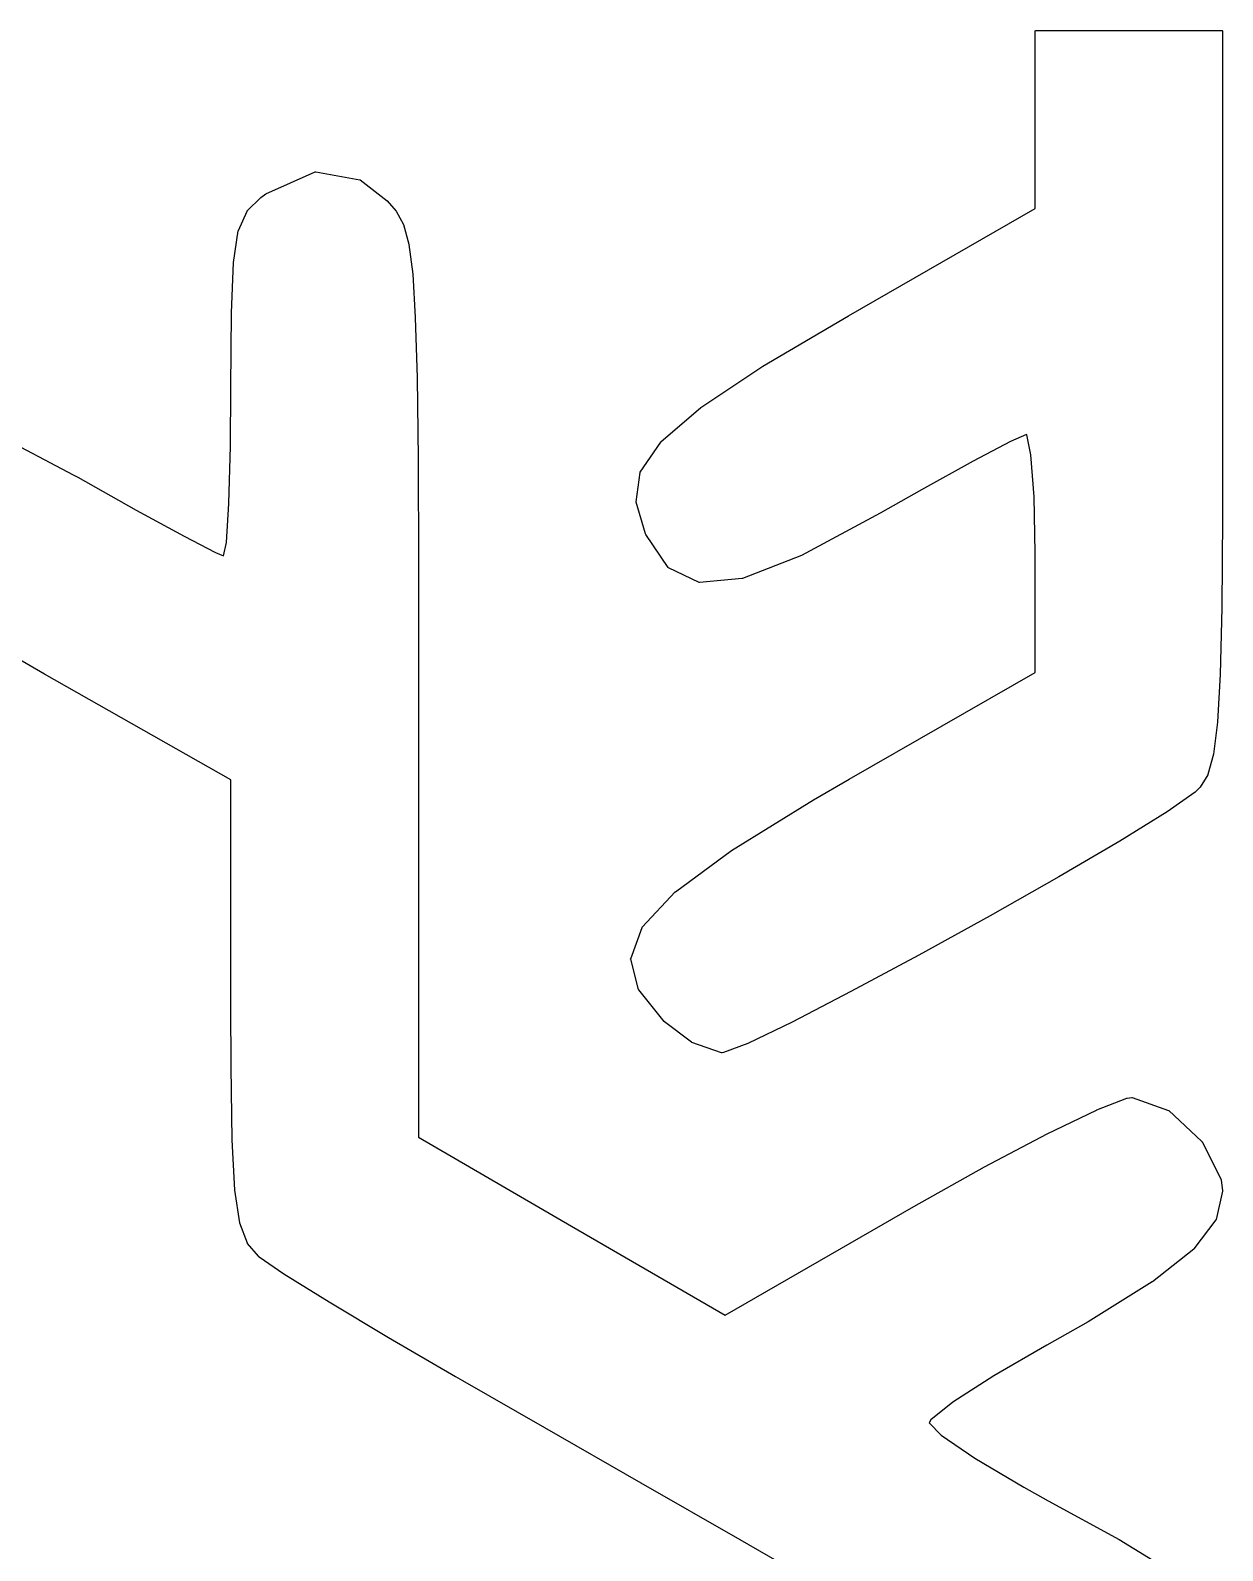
# Model space of a CAD drawing. Extents: x 175 to 215.1, y -115.1 to -74.9.
# Drawn here: x 182.18 to 188.71, y -83.25 to -74.93 of the extents above; entities that cross this region are included whole.
import ezdxf

# ---------------------------------------------------------------- set-up
doc = ezdxf.new("R2010")
doc.units = 0
doc.layers.add('BLACK', color=7, linetype='CONTINUOUS')

msp = doc.modelspace()

# ---------------------------------------------------------------- linework, layer by layer
at = {"layer": 'BLACK', "linetype": 'CONTINUOUS'}
for p, q in [((187.679, -74.932), (187.68, -74.9315)), ((187.679, -74.9321), (187.679, -74.932)), ((187.679, -74.9324), (187.679, -74.9321)), ((187.679, -74.9321), (187.679, -74.9321)), ((187.679, -74.933), (187.679, -74.9324)), ((187.679, -74.9334), (187.679, -74.933)), ((187.679, -74.933), (187.679, -74.933)), ((187.679, -74.933), (187.679, -74.933)), ((187.679, -74.9339), (187.679, -74.9334)), ((187.679, -74.934), (187.679, -74.9339)), ((187.679, -75.4208), (187.679, -74.934)), ((187.68, -74.9305), (187.68, -74.9304)), ((187.68, -74.9304), (187.681, -74.9304)), ((187.68, -74.9308), (187.68, -74.9305)), ((187.68, -74.9312), (187.68, -74.9308)), ((187.68, -74.9315), (187.68, -74.9312)), ((187.68, -74.9312), (187.68, -74.9312)), ((187.68, -74.9312), (187.68, -74.9312)), ((187.681, -74.9298), (187.682, -74.9296)), ((187.681, -74.9302), (187.681, -74.9298)), ((187.681, -74.9298), (187.681, -74.9298)), ((187.681, -74.9298), (187.681, -74.9298)), ((187.681, -74.9304), (187.681, -74.9302)), ((187.682, -74.9294), (187.683, -74.9293)), ((187.682, -74.9296), (187.682, -74.9294)), ((187.682, -74.9294), (187.682, -74.9294)), ((187.682, -74.9294), (187.682, -74.9294)), ((187.683, -74.9291), (187.684, -74.929)), ((187.683, -74.9293), (187.683, -74.9291)), ((187.683, -74.9291), (187.683, -74.9291)), ((187.683, -74.9291), (187.683, -74.9291)), ((187.683, -74.9291), (187.683, -74.9291)), ((187.684, -74.929), (188.7, -74.929)), ((188.7, -74.929), (188.701, -74.9291)), ((188.701, -74.9291), (188.701, -74.9291)), ((188.701, -74.9291), (188.701, -74.9291)), ((188.701, -74.9291), (188.701, -74.9291)), ((188.701, -74.9291), (188.702, -74.9293)), ((188.702, -74.9293), (188.702, -74.9294)), ((188.702, -74.9294), (188.702, -74.9294)), ((188.702, -74.9294), (188.702, -74.9294)), ((188.702, -74.9294), (188.702, -74.9297)), ((188.702, -74.9297), (188.703, -74.9299)), ((188.703, -74.9299), (188.703, -74.9299)), ((188.703, -74.9299), (188.703, -74.9299)), ((188.703, -74.9299), (188.703, -74.9302)), ((188.703, -74.9302), (188.704, -74.9305)), ((188.704, -74.9305), (188.704, -74.9305)), ((188.704, -74.9305), (188.704, -74.9305)), ((188.704, -74.9305), (188.704, -74.9308)), ((188.704, -74.9308), (188.704, -74.9312)), ((188.704, -74.9312), (188.704, -74.9312)), ((188.704, -74.9312), (188.704, -74.9313)), ((188.704, -74.9313), (188.704, -74.9317)), ((188.704, -74.9317), (188.705, -74.9321)), ((188.705, -74.9321), (188.705, -74.9321)), ((188.705, -74.9321), (188.705, -74.9321)), ((188.705, -74.9321), (188.705, -74.9325)), ((188.705, -74.9325), (188.705, -74.933)), ((188.705, -74.933), (188.705, -74.933)), ((188.705, -74.933), (188.705, -74.9331)), ((188.705, -74.9331), (188.705, -74.9335)), ((188.705, -74.9335), (188.705, -74.934)), ((188.705, -74.934), (188.705, -76.9529)), ((187.679, -75.9048), (187.679, -75.4208)), ((187.679, -75.4208), (187.679, -75.4208)), ((183.467, -75.8232), (183.737, -75.703)), ((183.737, -75.703), (183.738, -75.7027)), ((183.737, -75.703), (183.737, -75.703)), ((183.738, -75.7027), (183.739, -75.7026)), ((183.739, -75.7026), (183.739, -75.7026)), ((183.739, -75.7026), (183.74, -75.7027)), ((183.74, -75.7027), (183.982, -75.7469)), ((183.44, -75.8431), (183.467, -75.8238)), ((183.467, -75.8237), (183.467, -75.8232)), ((183.467, -75.8232), (183.467, -75.8232)), ((183.467, -75.8238), (183.467, -75.8237)), ((183.467, -75.8237), (183.467, -75.8237)), ((183.467, -75.8237), (183.467, -75.8237)), ((183.467, -75.8237), (183.467, -75.8237)), ((183.982, -75.7469), (183.982, -75.7469)), ((183.982, -75.7469), (183.982, -75.7469)), ((183.982, -75.7469), (183.982, -75.747)), ((183.982, -75.747), (183.982, -75.7471)), ((183.982, -75.7471), (183.983, -75.7472)), ((183.983, -75.7472), (183.983, -75.7472)), ((183.983, -75.7472), (183.983, -75.7473)), ((183.983, -75.7473), (183.983, -75.7475)), ((183.983, -75.7475), (183.983, -75.7476)), ((183.983, -75.7476), (183.984, -75.7477)), ((183.984, -75.7477), (183.984, -75.7478)), ((183.984, -75.7478), (184.131, -75.8614)), ((183.365, -75.9169), (183.439, -75.8436)), ((183.439, -75.8435), (183.44, -75.8433)), ((183.439, -75.8436), (183.439, -75.8435)), ((183.44, -75.8433), (183.44, -75.8431)), ((184.131, -75.8614), (184.131, -75.8618)), ((184.131, -75.8614), (184.131, -75.8614)), ((184.131, -75.8614), (184.131, -75.8614)), ((184.131, -75.8614), (184.131, -75.8614)), ((184.131, -75.8618), (184.132, -75.8621)), ((184.132, -75.8621), (184.132, -75.8621)), ((184.132, -75.8621), (184.132, -75.8621)), ((184.132, -75.8621), (184.132, -75.8621)), ((184.132, -75.8621), (184.181, -75.9181)), ((186.656, -76.491), (187.679, -75.9048)), ((183.317, -76.0249), (183.364, -75.9184)), ((183.364, -75.918), (183.364, -75.9176)), ((183.364, -75.9176), (183.365, -75.9176)), ((183.364, -75.9183), (183.364, -75.918)), ((183.364, -75.9184), (183.364, -75.9183)), ((183.365, -75.9172), (183.365, -75.9169)), ((183.365, -75.9175), (183.365, -75.9172)), ((183.365, -75.9176), (183.365, -75.9175)), ((184.181, -75.9181), (184.181, -75.9181)), ((184.181, -75.9181), (184.181, -75.9182)), ((184.181, -75.9182), (184.181, -75.9182)), ((184.181, -75.9182), (184.181, -75.9186)), ((184.181, -75.9186), (184.181, -75.9189)), ((184.181, -75.9189), (184.181, -75.919)), ((184.181, -75.919), (184.181, -75.919)), ((184.181, -75.919), (184.22, -75.9913)), ((184.22, -75.9913), (184.22, -75.9914)), ((184.22, -75.9914), (184.22, -75.9914)), ((184.22, -75.9914), (184.22, -75.9914)), ((184.22, -75.9914), (184.22, -75.9918)), ((184.22, -75.9918), (184.22, -75.9923)), ((184.22, -75.9923), (184.22, -75.9923)), ((184.22, -75.9923), (184.22, -75.9923)), ((184.22, -75.9923), (184.249, -76.1002)), ((183.29, -76.2), (183.316, -76.0262)), ((183.316, -76.0259), (183.317, -76.0255)), ((183.316, -76.026), (183.316, -76.0259)), ((183.316, -76.0261), (183.316, -76.026)), ((183.316, -76.0262), (183.316, -76.0261)), ((183.317, -76.0251), (183.317, -76.0249)), ((183.317, -76.0252), (183.317, -76.0251)), ((183.317, -76.0255), (183.317, -76.0252)), ((184.249, -76.1002), (184.249, -76.1003)), ((184.249, -76.1003), (184.249, -76.1006)), ((184.249, -76.1006), (184.249, -76.1009)), ((184.249, -76.1009), (184.271, -76.2636)), ((183.279, -76.4756), (183.29, -76.2005)), ((183.29, -76.2002), (183.29, -76.2)), ((183.29, -76.2005), (183.29, -76.2002)), ((183.29, -76.2005), (183.29, -76.2005)), ((184.271, -76.2636), (184.271, -76.2637)), ((184.271, -76.2637), (184.271, -76.2638)), ((184.271, -76.2638), (184.271, -76.2639)), ((184.271, -76.2639), (184.285, -76.5009)), ((183.276, -76.8861), (183.279, -76.4758)), ((183.279, -76.4757), (183.279, -76.4756)), ((183.279, -76.4756), (183.279, -76.4756)), ((183.279, -76.4758), (183.279, -76.4757)), ((186.188, -76.7679), (186.656, -76.491)), ((186.656, -76.491), (186.656, -76.491)), ((186.656, -76.491), (186.656, -76.491)), ((184.285, -76.5009), (184.285, -76.501)), ((184.285, -76.501), (184.285, -76.5011)), ((184.285, -76.5011), (184.285, -76.5011)), ((184.285, -76.5011), (184.295, -76.8317)), ((185.848, -76.9942), (186.188, -76.7681)), ((186.188, -76.768), (186.188, -76.7679)), ((186.188, -76.7681), (186.188, -76.768)), ((186.188, -76.768), (186.188, -76.768)), ((183.274, -77.2048), (183.276, -76.8861)), ((183.276, -76.8861), (183.276, -76.8861)), ((184.295, -76.8317), (184.295, -76.8317)), ((184.295, -76.8317), (184.295, -76.8318)), ((184.295, -76.8318), (184.295, -76.8318)), ((184.295, -76.8318), (184.3, -77.2752)), ((185.63, -77.1818), (185.848, -76.9946)), ((185.848, -76.9944), (185.848, -76.9942)), ((185.848, -76.9945), (185.848, -76.9944)), ((185.848, -76.9946), (185.848, -76.9945)), ((188.705, -76.9529), (188.704, -77.5949)), ((181.984, -77.1372), (182.412, -77.3617)), ((187.631, -77.1411), (187.543, -77.1797)), ((187.633, -77.1428), (187.631, -77.1411)), ((187.656, -77.2523), (187.633, -77.1428)), ((183.265, -77.5195), (183.274, -77.2048)), ((185.517, -77.348), (185.629, -77.1828)), ((185.629, -77.1825), (185.63, -77.1822)), ((185.629, -77.1826), (185.629, -77.1825)), ((185.629, -77.1827), (185.629, -77.1826)), ((185.629, -77.1828), (185.629, -77.1827)), ((185.63, -77.1819), (185.63, -77.1818)), ((185.63, -77.182), (185.63, -77.1819)), ((185.63, -77.1822), (185.63, -77.182)), ((187.543, -77.1797), (187.339, -77.287)), ((184.3, -77.2752), (184.3, -77.2753)), ((184.3, -77.2753), (184.302, -77.851)), ((187.339, -77.287), (187.056, -77.444)), ((187.673, -77.4826), (187.656, -77.2523)), ((182.412, -77.3617), (182.412, -77.3617)), ((182.412, -77.3617), (182.412, -77.3617)), ((182.412, -77.3617), (182.412, -77.3617)), ((182.412, -77.3617), (182.437, -77.3757)), ((182.437, -77.3757), (182.437, -77.3757)), ((182.437, -77.3757), (182.757, -77.5553)), ((185.494, -77.5104), (185.516, -77.3501)), ((185.516, -77.3489), (185.517, -77.3486)), ((185.516, -77.349), (185.516, -77.3489)), ((185.516, -77.3491), (185.516, -77.349)), ((185.516, -77.3495), (185.516, -77.3491)), ((185.516, -77.3498), (185.516, -77.3495)), ((185.516, -77.3499), (185.516, -77.3498)), ((185.516, -77.3501), (185.516, -77.3499)), ((185.516, -77.3501), (185.516, -77.3501)), ((185.517, -77.3481), (185.517, -77.348)), ((185.517, -77.3483), (185.517, -77.3481)), ((185.517, -77.3486), (185.517, -77.3483)), ((187.056, -77.444), (186.831, -77.5726)), ((187.056, -77.444), (187.056, -77.444)), ((187.679, -77.7916), (187.673, -77.4826)), ((182.757, -77.5553), (182.757, -77.5553)), ((182.757, -77.5553), (183.019, -77.6985)), ((183.251, -77.733), (183.265, -77.5195)), ((185.494, -77.5105), (185.494, -77.5104)), ((185.494, -77.511), (185.494, -77.5105)), ((185.494, -77.5105), (185.494, -77.5105)), ((185.494, -77.5114), (185.494, -77.511)), ((185.494, -77.5115), (185.494, -77.5114)), ((185.494, -77.5114), (185.494, -77.5114)), ((185.494, -77.5119), (185.494, -77.5115)), ((185.494, -77.5123), (185.494, -77.5119)), ((185.494, -77.5124), (185.494, -77.5123)), ((185.494, -77.5125), (185.494, -77.5124)), ((185.546, -77.6848), (185.494, -77.5125)), ((185.494, -77.5125), (185.494, -77.5125)), ((186.831, -77.5727), (186.399, -77.804)), ((186.831, -77.5726), (186.831, -77.5726)), ((186.831, -77.5726), (186.831, -77.5726)), ((186.831, -77.5726), (186.831, -77.5727)), ((188.704, -77.595), (188.7, -78.0887)), ((188.704, -77.5949), (188.704, -77.595)), ((183.019, -77.6985), (183.191, -77.7874)), ((183.235, -77.8057), (183.251, -77.733)), ((185.546, -77.6851), (185.546, -77.6848)), ((185.546, -77.6853), (185.546, -77.6851)), ((185.546, -77.6854), (185.546, -77.6853)), ((185.548, -77.6888), (185.546, -77.6854)), ((185.548, -77.6891), (185.548, -77.6888)), ((185.548, -77.6894), (185.548, -77.6891)), ((185.548, -77.6895), (185.548, -77.6894)), ((185.67, -77.8696), (185.548, -77.6895)), ((183.191, -77.7874), (183.235, -77.8057)), ((186.399, -77.8042), (186.077, -77.9298)), ((186.399, -77.804), (186.399, -77.804)), ((186.399, -77.804), (186.399, -77.8041)), ((186.399, -77.8041), (186.399, -77.8042)), ((187.679, -78.4448), (187.679, -77.7916)), ((184.302, -77.851), (184.302, -77.851)), ((184.302, -77.851), (184.302, -78.513)), ((185.67, -77.8698), (185.67, -77.8696)), ((185.67, -77.8701), (185.67, -77.8698)), ((185.67, -77.8702), (185.67, -77.8701)), ((185.67, -77.8703), (185.67, -77.8702)), ((185.67, -77.8705), (185.67, -77.8703)), ((185.671, -77.8708), (185.67, -77.8705)), ((185.671, -77.871), (185.671, -77.8708)), ((185.671, -77.8708), (185.671, -77.8708)), ((185.671, -77.8711), (185.671, -77.871)), ((185.671, -77.8713), (185.671, -77.8711)), ((185.672, -77.8713), (185.671, -77.8713)), ((185.839, -77.9514), (185.672, -77.8713)), ((185.839, -77.9515), (185.839, -77.9514)), ((185.839, -77.9517), (185.839, -77.9515)), ((185.84, -77.9518), (185.839, -77.9517)), ((185.839, -77.9517), (185.839, -77.9517)), ((185.84, -77.9519), (185.84, -77.9518)), ((185.84, -77.9518), (185.84, -77.9518)), ((185.841, -77.9519), (185.84, -77.9519)), ((185.84, -77.9519), (185.84, -77.9519)), ((185.84, -77.9519), (185.84, -77.9519)), ((186.075, -77.9301), (185.841, -77.9519)), ((185.841, -77.9519), (185.841, -77.9519)), ((185.841, -77.9519), (185.841, -77.9519)), ((186.076, -77.9301), (186.075, -77.9301)), ((186.075, -77.9301), (186.075, -77.9301)), ((186.077, -77.9298), (186.076, -77.9299)), ((186.076, -77.9299), (186.076, -77.9299)), ((186.076, -77.9299), (186.076, -77.93)), ((186.076, -77.93), (186.076, -77.9301)), ((186.077, -77.9298), (186.077, -77.9298)), ((188.7, -78.0888), (188.691, -78.4553)), ((188.7, -78.0887), (188.7, -78.0888)), ((188.7, -78.0888), (188.7, -78.0888)), ((182.255, -78.4545), (181.779, -78.176)), ((183.276, -79.0328), (182.255, -78.4545)), ((182.255, -78.4545), (182.255, -78.4545)), ((182.255, -78.4545), (182.255, -78.4545)), ((186.661, -79.0281), (187.679, -78.4448)), ((188.691, -78.4555), (188.677, -78.7158)), ((188.691, -78.4553), (188.691, -78.4554)), ((188.691, -78.4554), (188.691, -78.4555)), ((188.691, -78.4555), (188.691, -78.4555)), ((184.302, -78.513), (184.302, -80.9885)), ((188.677, -78.7162), (188.655, -78.8914)), ((188.677, -78.7158), (188.677, -78.7159)), ((188.677, -78.7159), (188.677, -78.716)), ((188.677, -78.716), (188.677, -78.7162)), ((188.655, -78.8921), (188.625, -79.0031)), ((188.655, -78.8914), (188.655, -78.8914)), ((188.655, -78.8914), (188.655, -78.8917)), ((188.655, -78.8917), (188.655, -78.8921)), ((183.276, -80.2708), (183.276, -79.0328)), ((186.465, -79.1419), (186.661, -79.0281)), ((186.661, -79.0281), (186.661, -79.0281)), ((186.661, -79.0281), (186.661, -79.0281)), ((188.582, -79.0734), (188.555, -79.0998)), ((188.583, -79.0733), (188.582, -79.0734)), ((188.624, -79.0044), (188.583, -79.0724)), ((188.583, -79.0724), (188.583, -79.0724)), ((188.583, -79.0724), (188.583, -79.0725)), ((188.583, -79.0725), (188.583, -79.0726)), ((188.583, -79.0726), (188.583, -79.0729)), ((188.583, -79.0729), (188.583, -79.0732)), ((188.583, -79.0732), (188.583, -79.0733)), ((188.625, -79.0033), (188.624, -79.0035)), ((188.624, -79.0035), (188.624, -79.0038)), ((188.624, -79.0038), (188.624, -79.0041)), ((188.624, -79.0041), (188.624, -79.0042)), ((188.624, -79.0042), (188.624, -79.0044)), ((188.625, -79.0031), (188.625, -79.0032)), ((188.625, -79.0032), (188.625, -79.0033)), ((186.017, -79.4186), (186.465, -79.142)), ((186.465, -79.142), (186.465, -79.1419)), ((186.465, -79.142), (186.465, -79.142)), ((186.465, -79.142), (186.465, -79.142)), ((188.555, -79.1003), (188.401, -79.208)), ((188.555, -79.0998), (188.555, -79.0999)), ((188.555, -79.0999), (188.555, -79.1001)), ((188.555, -79.1001), (188.555, -79.1003)), ((188.401, -79.2082), (188.142, -79.3683)), ((188.401, -79.208), (188.401, -79.208)), ((188.401, -79.208), (188.401, -79.2081)), ((188.401, -79.2081), (188.401, -79.2082)), ((188.142, -79.3683), (187.809, -79.5638)), ((188.142, -79.3683), (188.142, -79.3683)), ((188.142, -79.3683), (188.142, -79.3683)), ((188.142, -79.3683), (188.142, -79.3683)), ((185.709, -79.646), (186.017, -79.4189)), ((186.017, -79.4187), (186.017, -79.4186)), ((186.017, -79.4188), (186.017, -79.4187)), ((186.017, -79.4189), (186.017, -79.4188)), ((187.809, -79.5638), (187.432, -79.7777)), ((187.809, -79.5638), (187.809, -79.5638)), ((187.809, -79.5638), (187.809, -79.5638)), ((185.528, -79.8386), (185.708, -79.6466)), ((185.708, -79.6463), (185.709, -79.646)), ((185.708, -79.6465), (185.708, -79.6463)), ((185.708, -79.6466), (185.708, -79.6465)), ((185.708, -79.6466), (185.708, -79.6466)), ((185.708, -79.6466), (185.708, -79.6466)), ((185.708, -79.6466), (185.708, -79.6466)), ((187.432, -79.7777), (187.042, -79.9928)), ((187.432, -79.7777), (187.432, -79.7777)), ((187.432, -79.7777), (187.432, -79.7777)), ((185.465, -80.0118), (185.527, -79.8404)), ((185.527, -79.8397), (185.528, -79.8394)), ((185.527, -79.8403), (185.527, -79.8397)), ((185.527, -79.8404), (185.527, -79.8403)), ((185.528, -79.8387), (185.528, -79.8386)), ((185.528, -79.8394), (185.528, -79.8387)), ((185.528, -79.8387), (185.528, -79.8387)), ((185.528, -79.8387), (185.528, -79.8387)), ((185.528, -79.8394), (185.528, -79.8394)), ((185.528, -79.8394), (185.528, -79.8394)), ((185.464, -80.0128), (185.465, -80.0124)), ((185.464, -80.0133), (185.464, -80.0128)), ((185.464, -80.0128), (185.464, -80.0128)), ((185.464, -80.0128), (185.464, -80.0128)), ((185.464, -80.0138), (185.464, -80.0133)), ((185.464, -80.0142), (185.464, -80.0138)), ((185.464, -80.0138), (185.464, -80.0138)), ((185.464, -80.0138), (185.464, -80.0138)), ((185.465, -80.0147), (185.464, -80.0142)), ((185.465, -80.0119), (185.465, -80.0118)), ((185.465, -80.0124), (185.465, -80.0119)), ((185.465, -80.0119), (185.465, -80.0119)), ((185.465, -80.0148), (185.465, -80.0147)), ((185.465, -80.0147), (185.465, -80.0147)), ((185.508, -80.1802), (185.465, -80.0148)), ((185.465, -80.0148), (185.465, -80.0148)), ((187.042, -79.9929), (186.67, -80.1923)), ((187.042, -79.9928), (187.042, -79.9929)), ((185.508, -80.1803), (185.508, -80.1802)), ((185.508, -80.1802), (185.508, -80.1802)), ((185.508, -80.1807), (185.508, -80.1803)), ((185.509, -80.1811), (185.508, -80.1807)), ((185.509, -80.1812), (185.509, -80.1811)), ((185.509, -80.1811), (185.509, -80.1811)), ((185.509, -80.1816), (185.509, -80.1812)), ((185.509, -80.182), (185.509, -80.1816)), ((185.648, -80.3558), (185.509, -80.182)), ((185.509, -80.182), (185.509, -80.182)), ((185.509, -80.182), (185.509, -80.182)), ((185.509, -80.182), (185.509, -80.182)), ((186.67, -80.1923), (186.348, -80.3589)), ((186.67, -80.1923), (186.67, -80.1923)), ((186.67, -80.1923), (186.67, -80.1923)), ((186.67, -80.1923), (186.67, -80.1923)), ((183.277, -80.6031), (183.276, -80.2708)), ((185.648, -80.3559), (185.648, -80.3558)), ((185.649, -80.3562), (185.648, -80.3559)), ((185.648, -80.3559), (185.648, -80.3559)), ((185.649, -80.3565), (185.649, -80.3562)), ((185.649, -80.3566), (185.649, -80.3565)), ((185.649, -80.3565), (185.649, -80.3565)), ((185.649, -80.3567), (185.649, -80.3566)), ((185.798, -80.4694), (185.649, -80.3567)), ((186.348, -80.359), (186.105, -80.4758)), ((186.348, -80.3589), (186.348, -80.359)), ((186.348, -80.359), (186.348, -80.359)), ((186.348, -80.359), (186.348, -80.359)), ((185.798, -80.4695), (185.798, -80.4694)), ((185.799, -80.4697), (185.798, -80.4695)), ((185.799, -80.4698), (185.799, -80.4697)), ((185.799, -80.4699), (185.799, -80.4698)), ((185.799, -80.47), (185.799, -80.4699)), ((185.8, -80.4701), (185.799, -80.47)), ((185.8, -80.4702), (185.8, -80.4701)), ((185.962, -80.5267), (185.8, -80.4702)), ((186.105, -80.476), (185.973, -80.526)), ((186.105, -80.4758), (186.105, -80.4758)), ((186.105, -80.4758), (186.105, -80.4759)), ((186.105, -80.4759), (186.105, -80.476)), ((185.963, -80.5268), (185.962, -80.5267)), ((185.962, -80.5267), (185.962, -80.5267)), ((185.963, -80.5269), (185.963, -80.5268)), ((185.963, -80.527), (185.963, -80.5269)), ((185.964, -80.527), (185.963, -80.527)), ((185.963, -80.527), (185.963, -80.527)), ((185.963, -80.527), (185.963, -80.527)), ((185.965, -80.527), (185.964, -80.527)), ((185.964, -80.527), (185.964, -80.527)), ((185.964, -80.527), (185.964, -80.527)), ((185.964, -80.527), (185.964, -80.527)), ((185.972, -80.5263), (185.965, -80.527)), ((185.973, -80.5261), (185.972, -80.5262)), ((185.972, -80.5262), (185.972, -80.5262)), ((185.972, -80.5262), (185.972, -80.5262)), ((185.972, -80.5262), (185.972, -80.5263)), ((185.973, -80.526), (185.973, -80.526)), ((185.973, -80.526), (185.973, -80.526)), ((185.973, -80.526), (185.973, -80.5261)), ((183.283, -81.0028), (183.277, -80.6031)), ((183.277, -80.6031), (183.277, -80.6031)), ((188.016, -80.8402), (188.181, -80.7755)), ((188.181, -80.7755), (188.182, -80.7753)), ((188.181, -80.7755), (188.181, -80.7755)), ((188.182, -80.7753), (188.208, -80.7711)), ((188.182, -80.7753), (188.182, -80.7753)), ((188.208, -80.7711), (188.208, -80.771)), ((188.208, -80.771), (188.208, -80.771)), ((188.208, -80.771), (188.208, -80.771)), ((188.208, -80.771), (188.209, -80.771)), ((188.208, -80.7711), (188.208, -80.7711)), ((188.209, -80.771), (188.209, -80.771)), ((188.209, -80.771), (188.209, -80.7711)), ((188.209, -80.7711), (188.209, -80.7711)), ((188.209, -80.7711), (188.21, -80.7711)), ((188.21, -80.7711), (188.21, -80.7712)), ((188.21, -80.7712), (188.21, -80.7713)), ((188.21, -80.7713), (188.408, -80.8422)), ((187.745, -80.971), (188.015, -80.8403)), ((188.015, -80.8403), (188.016, -80.8402)), ((188.015, -80.8403), (188.015, -80.8403)), ((188.016, -80.8402), (188.016, -80.8402)), ((188.408, -80.8422), (188.408, -80.8422)), ((188.408, -80.8422), (188.408, -80.8422)), ((188.408, -80.8422), (188.408, -80.8422)), ((188.408, -80.8422), (188.408, -80.8424)), ((188.408, -80.8424), (188.409, -80.8427)), ((188.409, -80.8427), (188.409, -80.8427)), ((188.409, -80.8427), (188.409, -80.8427)), ((188.409, -80.8427), (188.409, -80.8429)), ((188.409, -80.8429), (188.41, -80.8433)), ((188.41, -80.8433), (188.41, -80.8433)), ((188.41, -80.8433), (188.41, -80.8433)), ((188.41, -80.8433), (188.592, -81.0136)), ((184.302, -80.9885), (185.141, -81.4758)), ((187.402, -81.1521), (187.745, -80.971)), ((187.745, -80.971), (187.745, -80.971)), ((187.745, -80.971), (187.745, -80.971)), ((187.745, -80.971), (187.745, -80.971)), ((183.283, -81.0029), (183.283, -81.0028)), ((183.283, -81.003), (183.283, -81.0029)), ((183.298, -81.2787), (183.283, -81.003)), ((183.283, -81.003), (183.283, -81.003)), ((188.592, -81.0136), (188.592, -81.0137)), ((188.592, -81.0137), (188.592, -81.014)), ((188.592, -81.014), (188.592, -81.0142)), ((188.592, -81.0142), (188.592, -81.0143)), ((188.592, -81.0143), (188.592, -81.0144)), ((188.592, -81.0144), (188.593, -81.0147)), ((188.593, -81.0147), (188.593, -81.015)), ((188.593, -81.015), (188.697, -81.2212)), ((187.015, -81.3681), (187.401, -81.1522)), ((187.401, -81.1522), (187.402, -81.1521)), ((187.401, -81.1522), (187.401, -81.1522)), ((187.402, -81.1521), (187.402, -81.1521)), ((188.697, -81.2212), (188.697, -81.2213)), ((188.697, -81.2213), (188.698, -81.2216)), ((188.698, -81.2216), (188.698, -81.222)), ((188.698, -81.222), (188.698, -81.2221)), ((188.698, -81.2221), (188.698, -81.2222)), ((188.698, -81.2222), (188.698, -81.2226)), ((188.698, -81.2226), (188.698, -81.2229)), ((188.698, -81.2229), (188.705, -81.2834)), ((183.298, -81.2789), (183.298, -81.2787)), ((183.298, -81.2791), (183.298, -81.2789)), ((183.298, -81.2792), (183.298, -81.2791)), ((183.325, -81.4586), (183.298, -81.2792)), ((188.705, -81.2851), (188.669, -81.4405)), ((188.705, -81.2834), (188.705, -81.2835)), ((188.705, -81.2835), (188.705, -81.2838)), ((188.705, -81.2838), (188.705, -81.2842)), ((188.705, -81.2842), (188.705, -81.2843)), ((188.705, -81.2843), (188.705, -81.2845)), ((188.705, -81.2845), (188.705, -81.2848)), ((188.705, -81.2848), (188.705, -81.2851)), ((185.981, -81.9631), (187.015, -81.3681)), ((187.015, -81.3681), (187.015, -81.3681)), ((187.015, -81.3681), (187.015, -81.3681)), ((183.325, -81.4588), (183.325, -81.4586)), ((183.325, -81.4595), (183.325, -81.4588)), ((183.325, -81.4596), (183.325, -81.4595)), ((183.366, -81.5703), (183.325, -81.4596)), ((185.141, -81.4758), (185.981, -81.9631)), ((188.668, -81.4424), (188.548, -81.6009)), ((188.669, -81.4419), (188.668, -81.4423)), ((188.668, -81.4423), (188.668, -81.4423)), ((188.668, -81.4423), (188.668, -81.4424)), ((188.669, -81.4405), (188.669, -81.4405)), ((188.669, -81.4405), (188.669, -81.4406)), ((188.669, -81.4406), (188.669, -81.4406)), ((188.669, -81.4406), (188.669, -81.441)), ((188.669, -81.441), (188.669, -81.4414)), ((188.669, -81.4414), (188.669, -81.4415)), ((188.669, -81.4415), (188.669, -81.4415)), ((188.669, -81.4415), (188.669, -81.4419)), ((183.366, -81.5706), (183.366, -81.5703)), ((183.366, -81.5709), (183.366, -81.5706)), ((183.367, -81.5711), (183.366, -81.5709)), ((183.367, -81.5712), (183.367, -81.5711)), ((183.367, -81.5714), (183.367, -81.5712)), ((183.367, -81.5717), (183.367, -81.5714)), ((183.367, -81.5718), (183.367, -81.5717)), ((183.426, -81.6415), (183.367, -81.5718)), ((183.426, -81.6418), (183.426, -81.6415)), ((183.426, -81.6421), (183.426, -81.6418)), ((183.43, -81.645), (183.426, -81.6421)), ((183.426, -81.6421), (183.426, -81.6421)), ((183.43, -81.6451), (183.43, -81.645)), ((183.43, -81.6452), (183.43, -81.6451)), ((183.43, -81.6453), (183.43, -81.6452)), ((183.565, -81.7386), (183.43, -81.6453)), ((188.547, -81.6018), (188.321, -81.7813)), ((188.548, -81.6011), (188.547, -81.6013)), ((188.547, -81.6013), (188.547, -81.6016)), ((188.547, -81.6016), (188.547, -81.6017)), ((188.547, -81.6017), (188.547, -81.6018)), ((188.548, -81.6009), (188.548, -81.6009)), ((188.548, -81.6009), (188.548, -81.601)), ((188.548, -81.601), (188.548, -81.6011)), ((183.566, -81.7387), (183.565, -81.7386)), ((183.565, -81.7386), (183.565, -81.7386)), ((183.813, -81.893), (183.566, -81.7387)), ((183.566, -81.7387), (183.566, -81.7387)), ((188.32, -81.7816), (187.969, -81.9999)), ((188.321, -81.7814), (188.32, -81.7816)), ((188.321, -81.7813), (188.321, -81.7813)), ((188.321, -81.7813), (188.321, -81.7814)), ((183.813, -81.8931), (183.813, -81.893)), ((183.813, -81.893), (183.813, -81.893)), ((184.138, -82.0876), (183.813, -81.8931)), ((183.813, -81.8931), (183.813, -81.8931)), ((187.969, -82), (187.742, -82.1277)), ((187.969, -81.9999), (187.969, -81.9999)), ((187.969, -81.9999), (187.969, -82)), ((187.969, -82), (187.969, -82)), ((184.138, -82.0877), (184.138, -82.0876)), ((184.138, -82.0876), (184.138, -82.0876)), ((184.506, -82.3016), (184.138, -82.0877)), ((187.742, -82.1277), (187.452, -82.2958)), ((184.507, -82.3016), (184.506, -82.3016)), ((184.506, -82.3016), (184.506, -82.3016)), ((184.546, -82.3241), (184.507, -82.3016)), ((187.452, -82.2958), (187.229, -82.4396)), ((184.995, -82.5811), (184.546, -82.3241)), ((184.546, -82.3241), (184.546, -82.3241)), ((187.229, -82.4396), (187.108, -82.536)), ((187.108, -82.536), (187.098, -82.5532)), ((187.098, -82.5532), (187.164, -82.6205)), ((185.522, -82.8832), (184.995, -82.5811)), ((184.995, -82.5811), (184.995, -82.5811)), ((187.164, -82.6205), (187.349, -82.7462)), ((187.349, -82.7462), (187.617, -82.9058)), ((186.064, -83.1944), (185.522, -82.8832)), ((185.522, -82.8832), (185.522, -82.8832)), ((185.522, -82.8832), (185.522, -82.8832)), ((187.617, -82.9058), (187.75, -82.9798)), ((187.75, -82.9798), (188.138, -83.1916)), ((186.064, -83.1945), (186.064, -83.1944)), ((186.064, -83.1944), (186.064, -83.1944)), ((186.56, -83.4791), (186.064, -83.1945)), ((188.138, -83.1916), (188.138, -83.1917)), ((188.138, -83.1917), (188.138, -83.1917)), ((188.138, -83.1917), (188.138, -83.1918)), ((188.138, -83.1918), (188.403, -83.3546))]:
    msp.add_line(p, q, dxfattribs=at)

doc.saveas('drawing.dxf')
